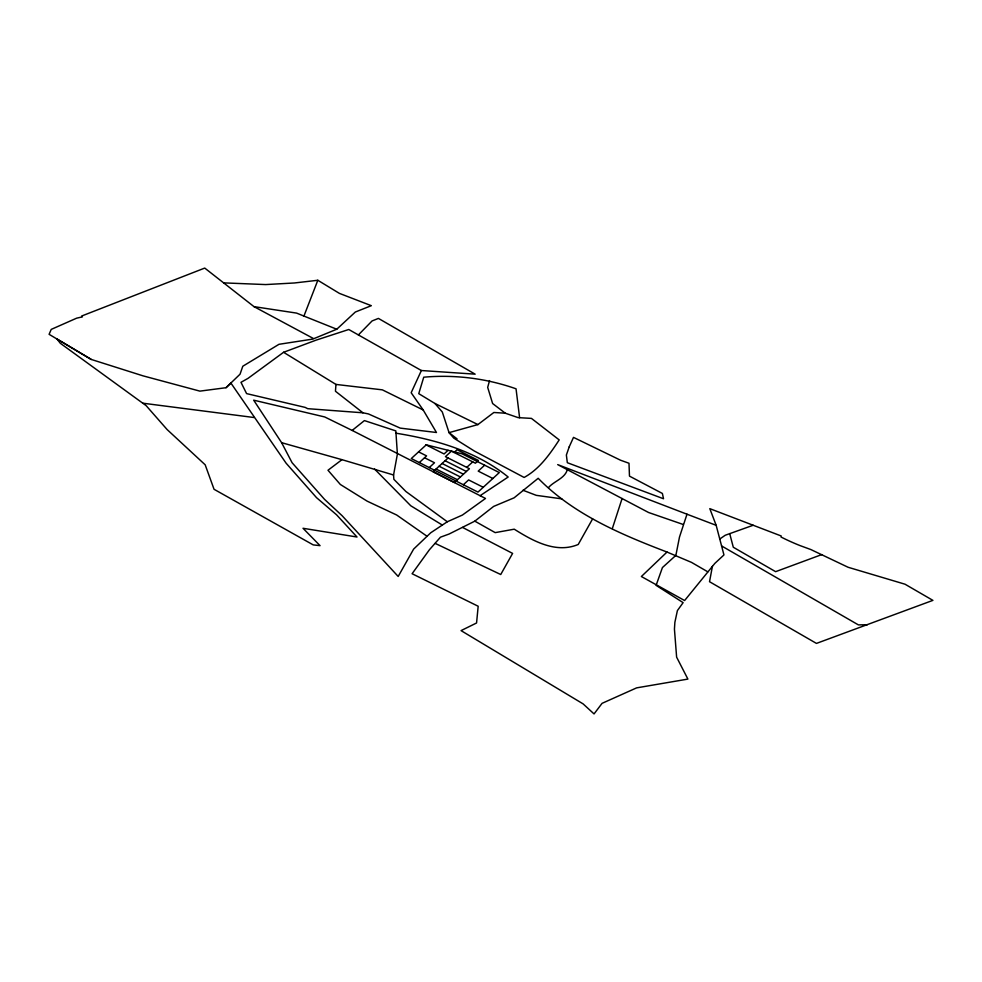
<?xml version="1.0" encoding="UTF-8"?>
<svg xmlns="http://www.w3.org/2000/svg" width="982" height="982" viewBox="0 0 982 982"><rect width="100%" height="100%" fill="white"/><g stroke="black" fill="none" stroke-linecap="round" stroke-linejoin="round"><path stroke-width="1.47" d="M362.947 412.796L307.685 408.672L305.206 407.407L246.592 393.61L240.983 382.329L248.09 378.315L283.577 352.293L335.967 384.428L335.451 391.241L362.947 412.796L368.41 413.925L400.226 428.115L436.462 432.497L423.193 409.973L411.163 392.739L421.388 370.521L475.153 374.167L378.426 318.413L372.08 320.942L358.381 334.936M567.301 469.654C565.006 478.455 553.873 481.168 548.459 487.624M447.301 521.761L405.885 491.491L393.868 479.314L393.561 474.981L397.391 454.101L395.832 430.902L364.42 420.591L352.157 430.423L324.711 416.957L253.675 400.165L281.625 442.686L292.084 462.718L324.514 499.335L342.166 515.771L398.189 576.459L413.631 549.098L430.717 532.784L447.301 521.761L462.387 515.071L485.501 498.451L352.157 430.423M712.416 566.307L709.532 581.712L816.459 643.406L932.9 600.37L905.011 584.204L848.092 567.265L810.85 549.552L800.134 545.624A71.956 22.598 24.3 0 1 782.47 537.743L781.058 537.019L781.193 535.976L709.814 508.651L716.16 525.321L723.955 554.94L714.847 563.386L684.614 600.542L641.369 576.52L667.011 552.044L691.475 562.367L707.826 571.843M489.527 380.599L487.686 387.387L492.62 403.528L505.264 413.201L518.165 417.632L531.446 418.393L559.2 439.899C549.92 454.15 539.29 469.249 524.118 477.448L474.367 451.045L453.819 438.156L449.056 432.645L442.305 412.01L434.965 403.492L418.762 393.659L423.745 377.198C454.776 374.412 486.642 378.401 516.041 388.811L519.601 417.718M683.202 524.474L648.55 512.494L557.702 464.609L686.995 514.212L679.495 537.031L675.874 555.37L662.433 567.559L656.099 585.346L683.128 602.641L677.396 610.595L674.88 622.33L674.438 629.118L676.623 657.154L687.891 679.09L636.631 687.866L602.076 703.333L594.049 713.926L583.112 703.885L461.049 630.616L476.565 622.981L478.173 606.25L412.096 573.733L429.355 549.834L440.452 537.191L449.155 533.999L474.822 521.147L493.639 506.417L514.114 497.813L538.185 478.295C573.402 514.322 620.747 534.331 667.011 552.044M612.338 528.562L622.097 498.5M336.765 329.228L303.929 316.069L317.824 280.275L339.391 293.373L371.331 305.684L355.337 312.018L336.765 329.228L312.755 339.097L278.998 344.301L242.8 366.237L240.038 374.203L226.032 387.706L199.898 391.131L142.991 375.836L91.265 359.449L49.1 334.322L51.224 329.4L76.645 318.168L82.451 316.855L81.629 316.032L204.735 268.074L254.007 306.642L313.258 338.422M592.625 518.864L578.226 544.47C555.935 553.86 532.845 540.886 514.249 529.188L495.198 532.625L474.822 521.147M719.769 539.032L725.207 535.264L753.194 525.247M226.032 387.706L230.88 383.029L286.106 463.197L316.535 497.665L336.568 514.813L357.006 537.007L303.021 528.279L320.046 545.648L313.233 544.9L214.051 489.294L205.177 464.805L167.124 429.564L146.134 405.64L60.295 343.258L56.993 339.011L91.265 359.449M419.302 462.571L426.581 455.893L418.577 451.867M429.244 467.579L434.498 462.755L424.543 457.747M448.074 450.308L444.097 453.954L426.151 444.92M448.087 457.98L433.087 471.753L454.408 482.481L469.408 468.721L445.435 456.655L451.438 451.143L475.411 463.209L478.406 460.46L457.084 449.731L454.089 452.481M466.745 467.383L472.747 461.871M463.357 484.74L468.61 479.928L483.242 487.293M484.654 465.21L478.209 471.115L492.841 478.48M393.561 474.981L341.969 459.674L327.988 470.255L340.337 484.47L367.207 501.188L396.679 515.01L427.158 536.344M455.685 439.322L457.035 438.844L449.056 432.645L477.915 424.58L493.86 412.489L505.264 413.201M480.075 495.714L508.173 477.019C476.54 451.327 435.701 439.543 395.992 433.209M283.577 352.293L315.958 340.189L348.77 329.498L421.388 370.521M821.688 554.621L775.62 571.671L733.296 547.244L729.7 533.594M317.824 280.275L294.453 282.976L265.668 284.571L223.687 282.877M867.241 624.785L858.378 624.883L721.598 545.955M335.967 384.428L382.342 389.842L423.193 409.973M254.08 417.522L143.126 403.234M561.814 498.856L536.295 495.345L522.989 490.251M254.007 306.642L296.589 313.098L303.929 316.069M281.625 442.686L341.969 459.674M686.995 514.212L716.16 525.321M435.21 543.402L500.734 574.519L512.604 553.406L462.596 527.444M434.965 403.492L477.915 424.58M445.092 460.742L466.401 471.47M442.084 463.492L463.406 474.22M439.089 466.241L460.398 476.97M436.082 468.991L457.403 479.732M442.06 524.891L410.771 505.767L374.572 469.052M569.229 446.835L566.369 455.022L567.326 462.706L663.537 498.77L662.384 493.455L629.474 476.123L628.996 463.258L620.563 460.227L573.5 437.383L569.229 446.835M426.249 444.834L411.298 458.545L477.988 492.105L499.298 472.575L461.97 453.782L426.249 444.834"/></g></svg>
